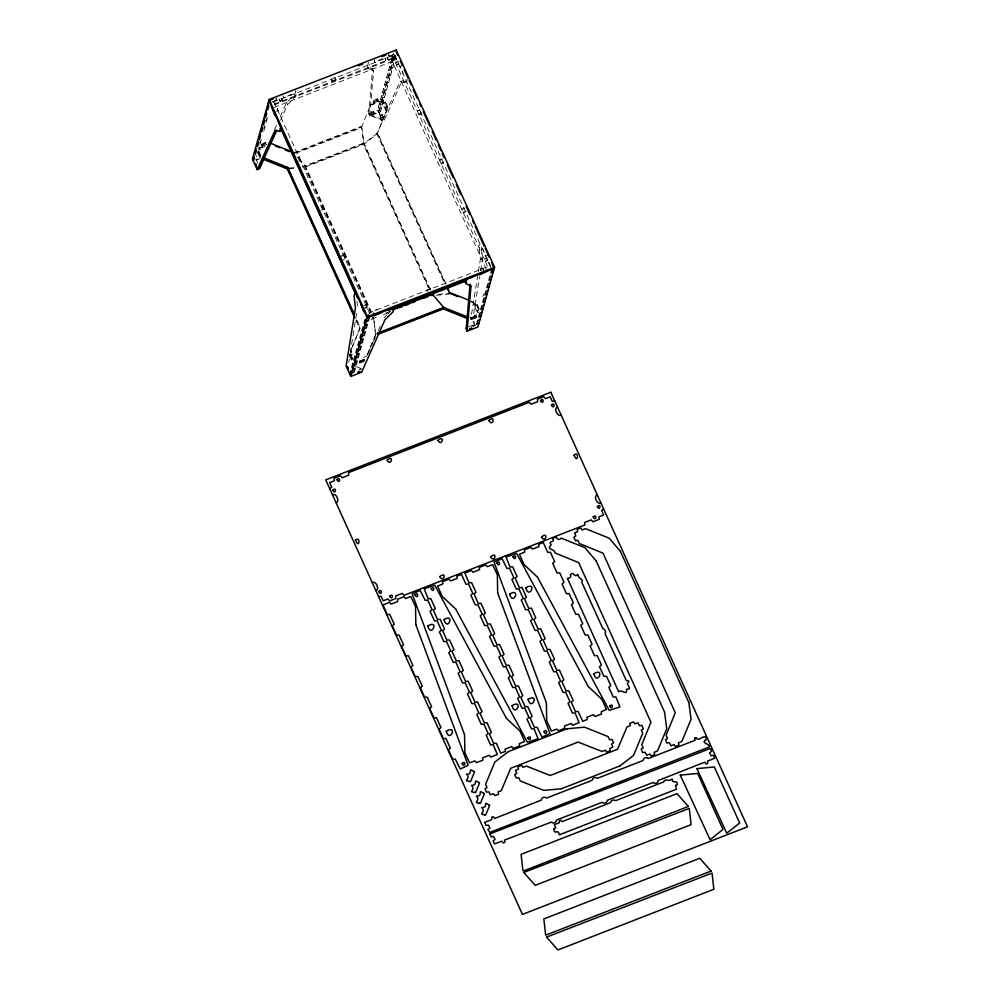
<?xml version="1.0" encoding="UTF-8"?>
<svg xmlns="http://www.w3.org/2000/svg" width="1000" height="1000" viewBox="0 0 1000 1000"><rect width="100%" height="100%" fill="white"/><g stroke="black" fill="none" stroke-linecap="round" stroke-linejoin="round"><path stroke-width="0.75" stroke-dasharray="5 3.75" d="M381.525 108.125L379.363 108.963L378.413 106.875L380.575 106.037L381.525 108.125L380.5 111.788L369.7 115.988L368.75 113.9L372.625 69.025L367.475 66.188L368.5 62.488M369.7 115.988L373.562 71.112L372.625 69.025M348.762 362.113L349.25 359.062M350.238 352.95L356.625 313.238M471.525 314.337L478.162 273.1M478.4 271.575L480.375 259.35L478.975 247.475L480.012 243.787M473.688 313.5L479.588 276.837M480.562 270.725L482.537 258.512L481.138 246.637L478.975 247.475M258.637 149.425L259.312 146.988M260 144.55L261.7 138.45M263.75 131.137L265.788 123.825M266.125 122.6L267.825 116.512M261.588 143.975L262.538 146.062L262.125 147.537L261.175 145.45L261.588 143.975L265.912 142.3L265.5 143.775L266.438 145.863L258.8 148.837M276.012 97.825L276.75 100.65L275.812 98.562M279.475 98.925L280.212 101.75L279.475 98.925L281.637 98.088L282.375 100.913L281.637 98.088M277.175 109.075L277.375 108.338L278.125 111.163M291.163 95.05L291.363 94.3L283.95 97.85L283.012 95.763M280.275 116.688L286.575 102.513L294.762 94.475L295.8 90.787L296.737 92.875L295.712 96.562L287.525 104.6L280.587 120.188M299.088 157.487L299.3 156.75L297.137 157.587M300.663 160.963L299.3 156.75M331.5 78.688L332.238 81.512L331.5 78.688L335.1 77.287L335.838 80.113L335.1 77.287M321.312 206.588L321.525 205.85L322.887 210.062M373.562 71.112L368.413 68.263L369.45 64.575M374.288 59.575L375.025 62.4L374.087 60.312M295.812 153.225L361.3 127.737L361.712 126.263L293.962 152.625M382.238 59.6L382.438 58.863L375.238 61.662M386.362 111.625L386.775 110.15L381.987 99.575L371.025 103.837L370.613 105.312L381.575 101.05L386.362 111.625L377.038 134.05L363.525 144.462L304.85 167.3L301.938 167.575M373.4 100.463L374.35 102.55L373.938 104.025L372.987 101.938L373.4 100.463L377.725 98.787L378.663 100.862L378.25 102.35L377.312 100.262L377.725 98.787M369.75 115.312L378.75 111.15L382.388 120.375L369.75 115.312L378.55 111.888L382.388 120.375M371.25 111.613L371.987 114.438L371.25 111.613L373.413 110.775L374.15 113.6L373.413 110.775M385.9 59.962L385.7 60.7L384.963 57.875L385.9 59.962L388.062 59.125L387.125 57.038M388.062 59.125L387.863 59.862L386.912 57.775M388.7 53.975L389.438 56.8L388.488 54.713M391.625 58.137L392.575 60.225L394.738 59.387L393.787 57.3L391.625 58.137L391.287 59.363L487.113 271.062M391.975 56.913L394.137 56.062L395.075 58.15L392.912 58.987L391.975 56.913L392.312 55.675L489.275 270.212M378.413 106.875L379.438 103.225L381.6 102.387L382.55 104.462L380.387 105.312L379.438 103.225M380.462 99.562L382.625 98.725L383.562 100.812L381.4 101.65L380.462 99.562L381.488 95.913L383.638 95.062L384.588 97.15L382.425 97.987L381.488 95.913M382.5 92.25L384.663 91.412L385.613 93.5L383.45 94.338L382.5 92.25L383.525 88.588L385.688 87.75L386.625 89.838L384.475 90.675L383.525 88.588M384.55 84.938L386.712 84.087L387.65 86.175L385.487 87.013L384.55 84.938L385.562 81.275L387.725 80.438L388.675 82.525L386.512 83.362L385.562 81.275M386.587 77.613L388.75 76.775L389.7 78.863L387.537 79.7L386.587 77.613L387.612 73.963L389.775 73.112L390.712 75.2L388.55 76.05L387.612 73.963M388.638 70.3L390.788 69.463L391.737 71.55L389.575 72.387L388.638 70.3L389.65 66.638L391.812 65.8L392.762 67.888L390.6 68.725L389.65 66.638M390.675 62.987L392.837 62.138L393.775 64.225L391.613 65.075L390.675 62.987L391.7 59.325L392.638 61.413L394.8 60.575L395.825 56.913L394.875 54.825L392.713 55.663L393.663 57.75L395.825 56.913M392.713 55.663L393.4 53.225M389.637 56.062L394.688 54.1L378.338 112.625L382.113 120.962L384.275 120.125L379.562 109.7L394.875 54.825M394.738 59.387L395.075 58.15M382.55 104.462L383.562 100.812M384.588 97.15L385.613 93.5M386.625 89.838L387.65 86.175M388.675 82.525L389.7 78.863M390.712 75.2L391.737 71.55M392.762 67.888L393.775 64.225M395.825 62.237L395.625 62.975L397.987 61.4L395.825 62.237L396.562 65.062L398.725 64.225L397.987 61.4M396.675 59.7L394.363 53.4M385.188 103.413L385.6 101.938L383.438 102.775L383.025 104.25L385.188 103.413L387.075 107.587L384.913 108.425L385.325 106.95L387.488 106.112L385.6 101.938M341.587 255.8L343.75 254.95L341.388 256.537M382.625 115.288L382.837 114.55L380.675 115.388L380.462 116.125L382.625 115.288L383.575 117.375L381.413 118.212L383.775 116.638L382.837 114.55M383.575 117.375L383.775 116.638M387.075 107.587L387.488 106.112M402.975 73.612L403.175 72.875M382.113 120.962L399.95 81.688L404.387 82.688L405.412 79M404.387 82.688L406.55 81.85L407.575 78.15M417.738 110.65L417.537 111.388L419.9 109.812L417.738 110.65L419.113 114.862L421.275 114.025M366.087 305.5L366.3 304.762L364.137 305.6M351.863 352.025L350.9 349.888L350.487 351.362L360.012 328.212L356.163 319.713M366.3 304.762L367.038 307.575L364.875 308.425M369.05 314.025L369.4 312.8L487.837 266.7L487.5 267.925M374.8 310.688L377.163 309.113L376.962 309.85M358.8 370.225L361.25 368.612L361.037 369.35L356.825 367.663M371.062 319.688L373.525 317.8L370.863 320.425M375.55 335.262L373.725 317.062M439.975 159.75L439.762 160.487L442.125 158.912L439.975 159.75L441.337 163.975L443.7 162.387L442.125 158.912M426.812 290.45L430.625 288.312L431.362 291.137M462.2 208.863L461.987 209.6L464.363 208.012L462.2 208.863L463.562 213.075L465.938 211.5L464.363 208.012M482.45 249.175L482.65 248.438L485.6 256.125L487.75 255.287M480.275 269.637L482.65 268.062L483.587 270.15M484.738 258.663L484.538 259.4L486.9 257.825L484.738 258.663L485.475 261.488L487.638 260.65L486.9 257.825M482.65 268.062L483.387 270.887M470.863 300.988L473.663 302.113L473.25 303.587L478.038 314.163L475.825 315.025M488.738 263.075L488.95 262.337L490.838 266.512M476.863 305.95L477.275 304.475L475.112 305.312L474.7 306.788L476.863 305.95L478.75 310.125L476.587 310.963L477 309.488L479.162 308.65L477.275 304.475M482.975 296.475L483.663 294.037M361.3 127.737L371.025 103.837M302.15 166.825L305.062 166.55L363.738 143.725L377.25 133.312L386.775 110.15M351.275 349.225L360.225 327.475L356.375 318.975M367.225 354.8L375.962 333.787M367.013 355.538L375.75 334.525L373.525 317.8M274.613 129.438L276.5 125.188M368.25 353.137L372.65 343.225M373.288 341.8L377.688 331.887M378.325 330.462L380.213 326.213M384.275 120.125L402.113 80.85L406.55 81.85M383.988 317.712L387.062 314.7M388.088 313.688L390.125 311.688M271.913 101.875L276.962 99.913M272.975 102.125L394.475 54.837L490.95 267.95M280.425 101.013L282.587 100.175M332.438 80.775L336.05 79.375M274.288 104.9L393.862 58.487L394.8 60.575M273.788 107.55L392.225 61.45L393.263 57.763L274.812 103.863L274.475 105.087L273.525 103L273.875 101.775L370.337 314.887M276.163 111.263L278.325 110.425M396.775 64.325L398.938 63.487M401.987 65.812L399.825 66.65L400.037 65.912L402.55 71.475M264.65 121L266.812 120.162L265.863 118.075M262.6 128.325L264.762 127.475L263.825 125.4M399.95 81.688L402.113 80.85M258.525 142.95L260.675 142.113L259.738 140.025M265.7 143.038L261.388 144.713L262.325 146.8L259.012 148.1L259.975 150.225M261.175 145.45L265.5 143.775M372.987 101.938L377.312 100.262M266.85 144.388L259.212 147.35L260.188 149.488M370.825 104.575L374.137 103.287L373.2 101.2L377.512 99.525L378.462 101.613L381.775 100.312L383.225 103.513L385.387 102.675L387.275 106.85L385.112 107.688L386.562 110.887M371.05 112.35L373.212 111.512M368.75 113.9L379.562 109.7M255.775 159.662L257.975 158.812M256.112 160.188L260.163 158.613M293.75 153.363L361.5 127L363.738 143.725L429.637 289.312M298.712 161.062L300.863 160.225M419.312 114.125L421.475 113.287L419.9 109.812M320.938 210.162L323.1 209.325M441.538 163.225L443.7 162.387M463.775 212.338L465.938 211.5M342.962 260.012L345.325 258.438L343.75 254.95M480.375 259.35L482.537 258.512M365.075 307.688L367.238 306.837M485.688 260.75L487.85 259.9M386.4 312.787L390.7 311.112M376.175 317.425L373.312 318.538L304.85 167.3L305.262 165.812L363.938 142.988L361.712 126.263M383.338 314.637L390.487 311.85M363.325 357.488L366.637 356.2M468.663 326.812L475.225 324.263L473.938 321.425M471.725 326.275L475.012 325L473.1 320.75M472.925 326.475L475.625 325.425M289.037 168.062L294.862 167.512M288.837 168.8L296.112 168.125M438.025 294.413L449.675 293.312M436.362 295.287L449.462 294.05M369.963 114.575L382.6 119.637M470.662 301.725L473.462 302.85L474.913 306.05L477.075 305.212L478.963 309.387L476.8 310.225L477.762 312.362M355.637 366.362L361.25 368.612M298.675 158.125L305.262 165.812L371.175 311.413M298.463 158.863L305.062 166.55L370.962 312.15M480.487 268.9L481.425 270.988M367.475 66.188L368.413 68.263M473.663 302.113L478.45 312.688M472.925 321.562L474.812 325.737M446.037 284.075L377.45 132.575L377.038 134.05L444.975 284.137M377.25 133.312L445.188 283.4M430.487 289.988L363.938 142.988L363.525 144.462L429.438 290.05M427.025 289.713L427.962 291.8M294.762 94.475L295.712 96.562M286.575 102.513L287.525 104.6M355.962 320.45L359.812 328.95M350.688 350.625L351.662 352.762M255.65 154.662L256.6 156.75M255.987 158.925L257.913 163.175M356.912 301.188L357.6 307.125"/><path stroke-width="1.5" d="M467.113 331.188L470.975 286.312L470.037 284.225L466.163 329.1L467.113 331.188L477.912 326.975L494.588 267.288L396.225 50L269.137 99.462L252.463 159.162L257.188 169.587L259.35 168.75L276.55 130.875M474.45 792.3C467.4 791.762 476.15 790.362 471.525 785.263C478.988 785.575 472.05 777.913 478.55 782.463M479.288 803.075C471.938 802.4 481.163 801.2 476.35 796.038C484 796.513 476.662 788.5 483.4 793.188M253.412 161.25L254.438 157.587L253.487 155.5M271.962 107.587L274.9 115.275L275.1 114.537M259.825 167.413L259.625 168.15L263.475 158.887M278.25 121.487L357.512 297.787L357.725 297.05M257.188 169.587L275.025 130.312L279.45 131.312L280.487 127.613M287.375 168.938L287.787 167.463L264 157.925L263.587 159.412L287.375 168.938L354.675 317.625M395.9 51.175L396.225 50M355.075 292.4L354.05 296.1L355.438 307.975L346.1 366.012L350.825 376.438L361.625 372.238L384.938 319.8L393.125 311.762L394.15 308.062M360.875 304L363.812 311.7L364.025 310.963M349.775 355.412L350.188 353.938L352.075 358.1L351.662 359.588L349.775 355.412L351.938 354.575M349.888 374.35L350.9 370.7L351.85 372.788L354.012 371.938L355.025 368.288L352.863 369.125L351.925 367.038L352.95 363.375L353.888 365.462L356.05 364.625L357.075 360.962L354.913 361.812L353.963 359.725L354.988 356.062L355.938 358.15L358.088 357.312L359.113 353.65L356.95 354.487L356.012 352.4L357.025 348.75L357.975 350.838L360.138 349.988L361.163 346.337L359 347.175L358.05 345.087L359.075 341.438L360.012 343.512L362.175 342.675L363.2 339.012L361.037 339.862L360.1 337.775L361.112 334.113L362.062 336.2L364.225 335.363L365.238 331.7L363.088 332.537L362.137 330.462L363.162 326.8L364.1 328.888L366.262 328.05L367.287 324.387L365.125 325.225L364.175 323.137L365.2 319.488L366.15 321.575L368.312 320.725L369.325 317.075L368.387 314.988M350.825 376.438L367.488 316.737L269.137 99.462M381.575 312.3L374.162 315.85L373.425 313.025M388.775 309.5L388.575 310.238L472.65 276.863M377.812 334.375L443.3 308.888L467.088 318.425L467.5 316.95L443.713 307.413L432.4 294.225L431.987 295.7L430.712 292.875M443.3 308.888L443.713 307.413L378.837 332.663M449.675 293.312L447.312 286.913M465.575 278.913L464.888 281.375L465.825 283.463L470.975 286.312M465.825 283.463L466.863 279.775M479.85 274.062L479.65 274.8L487.05 271.25M466.225 328.413L466.425 327.675M471.35 319.225L471.763 317.75L476.075 316.062L475.662 317.538L471.35 319.225L470.4 317.137M492.1 269.288L491.075 272.95L493.237 272.113L492.287 270.025M469.412 781.338C462.15 780.6 471.375 779.188 466.562 774.163C473.963 774.525 467.038 766.812 473.537 771.4M484.55 814.775C477.225 813.863 486.6 812.65 481.737 807.562C489.188 807.938 482.075 800.25 488.675 804.85M272.4 138.613L276.188 130.113M508.288 751.663L494.875 762.013L485.613 784.237L487 787.5L485 788.863L486.463 792.138L488.95 791.875L490.387 794.812L493.512 793.7L495.1 795.612L498.562 794.188L498.1 791.838L501.275 790.662L510.7 768.3L578.112 742.062L601.938 751.438L605.438 750.212L606.587 752.125L610.3 750.75L609.8 748.438L612.85 747.15L611.587 744.137L613.562 742.725L612.05 739.412L609.587 739.788L608.112 736.6L584.562 727.163L567.112 728.775M620.05 765.875L633.55 755.387L642.763 733.15L641.325 730.163L643.337 728.8L641.875 725.4L639.375 725.675L637.987 722.763L634.875 723.85L633.438 721.9L629.725 723.4L630.388 725.5L626.987 726.975L617.575 749.275L550.225 775.487L526.413 766.112L522.95 767.35L521.75 765.425L518.025 766.787L518.488 769.15L515.487 770.387L516.737 773.4L514.738 774.712L516.2 777.987L518.737 777.75L520.275 780.962L543.8 790.387L561.225 788.775M273.137 98.938L268.812 100.625L367.163 317.913L494.263 268.45L491.688 262.775M358.387 65.775L362.725 64.075M381.488 56.775L385.812 55.1M279.45 131.312L281.613 130.463M367.488 316.737L494.588 267.288M393.862 309.012L466.087 280.912M392.337 309.825L432.4 294.225M399.288 307.775L402.15 306.663M405.012 305.55L409.3 303.875M412.163 302.762L415.025 301.65M423.612 298.3L427.9 296.637M492.212 275.763L490.05 276.613L489.038 280.262L491.188 279.425M490.175 283.087L488.013 283.925L486.987 287.587L489.15 286.737M488.125 290.4L485.962 291.238L484.95 294.9L487.113 294.062M377.2 333.963L443.5 308.15L467.287 317.688M486.087 297.712L483.925 298.562L482.9 302.213L485.062 301.375M484.038 305.038L481.887 305.875L480.863 309.525L483.025 308.688M482 312.35L479.837 313.188L478.812 316.85L480.975 316M359.738 362L364.062 360.312M471.55 318.488L475.875 316.8M479.963 319.662L477.8 320.5L476.775 324.162L478.938 323.325M508.425 751.587L566.95 728.812M561.388 788.737L619.9 765.962M473.688 771.35L474.5 772.013L470.525 781.562L469.513 781.562M478.7 782.4L479.5 783.112L475.575 792.55L474.487 792.55M483.55 793.138L484.35 793.838L480.412 803.312L479.375 803.35M488.825 804.788L489.637 805.45L485.688 814.975L484.65 815M270.175 143.088L292.562 152.062M275.562 146.075L279.762 147.762M285.363 150L289.55 151.688M263.8 158.663L287.587 168.2L354.25 315.462M449.875 292.575L469.462 300.425M451.075 293.875L458.062 296.675M537.525 577.2L523.987 564.487L519.45 554.275L524.712 552.075L524.412 549.812L530.837 547.337L532.5 549.1L539.025 546.538L538.65 544.338L543.3 542.575L547.75 552.362L550.413 552.25L554.65 561.638L552.7 563.337L557.1 573.025L559.763 572.913L564 582.3L562.05 584L566.45 593.688L569.125 593.575L573.362 602.962L571.413 604.675L575.812 614.35L578.475 614.25L582.712 623.638L580.763 625.337L585.163 635.025L587.825 634.913L592.062 644.3L590.112 646L594.513 655.688L597.175 655.575L601.425 664.963L599.475 666.663L603.862 676.35L606.538 676.237L610.775 685.625L608.825 687.325L613.225 697.013L615.887 696.9L619.888 706.875L609.275 710.438L537.638 577.35M588.375 686.65L601.9 699.338L606.462 709.463L601.275 711.7L601.487 714.038L595.062 716.513L593.4 714.75L586.875 717.312L587.263 719.513L582.7 721.287L578.162 711.488L575.487 711.6L571.25 702.212L573.2 700.512L568.8 690.825L566.138 690.938L561.9 681.55L563.85 679.85L559.45 670.163L556.788 670.275L552.525 660.775L554.538 659.3L550.013 649.412L547.425 649.613L543.188 640.225L545.175 638.638L540.662 628.737L538.075 628.95L533.837 619.562L535.788 617.85L531.388 608.175L528.725 608.275L524.487 598.888L526.438 597.188L522.038 587.5L519.425 587.712L515.112 578.125L517.075 576.525L512.675 566.838L510.062 567.05L506.025 556.975L516.638 553.413L588.263 686.5M455.7 609.038L442.15 596.312L437.625 586.112L442.9 583.913L442.587 581.663L449.025 579.175L450.675 580.938L457.212 578.387L456.825 576.175L461.488 574.425L465.925 584.212L468.587 584.1L472.825 593.488L470.875 595.188L475.275 604.875L477.95 604.763L482.188 614.15L480.238 615.85L484.637 625.538L487.3 625.425L491.538 634.812L489.588 636.512L493.988 646.2L496.65 646.087L500.887 655.475L498.938 657.175L503.338 666.862L506.012 666.75L510.25 676.137L508.3 677.837L512.7 687.525L515.363 687.412L519.6 696.8L517.65 698.5L522.05 708.188L524.712 708.075L528.95 717.463L527 719.163L531.4 728.85L534.062 728.737L538.062 738.713L527.5 742.362L455.825 609.188M506.562 718.487L520.087 731.175L524.637 741.425L519.362 743.625L519.675 745.875L513.125 748.363L511.587 746.6L505.05 749.15L505.438 751.35L500.775 753.112L496.337 743.325L493.675 743.438L489.438 734.05L491.388 732.35L486.987 722.663L484.363 722.862L480.075 713.388L482.025 711.688L477.55 701.912L475.012 702.2L470.725 692.725L472.713 691.137L468.2 681.25L465.613 681.45L461.375 672.062L463.325 670.362L458.925 660.675L456.25 660.788L452.013 651.4L453.963 649.7L449.562 640.013L446.9 640.125L442.65 630.625L444.613 629.038L440.213 619.35L437.55 619.462L433.312 610.075L435.3 608.488L430.775 598.6L428.2 598.8L424.2 588.825L434.812 585.25L506.438 718.337M620.337 551.225L609.1 538.138L585.525 528.663L582.087 529.888L580.662 527.95L577.263 529.25L577.575 531.675L574.575 532.925L575.825 535.938L573.825 537.238L575.5 540.775L577.688 540.2L579.312 543.475L603.013 553.162L675.275 712.788L666.087 735.288L667.513 738.3L665.5 739.663L666.975 743.062L669.463 742.788L670.9 745.725L674.025 744.625L675.462 746.562L678.863 745.263L678.538 742.837L681.862 741.462L691.062 719.287L688.863 702.613M596.013 560.7L584.712 547.562L561.2 538.125C556.237 542.825 558.162 533.875 552.712 538.862C555.887 542.575 547.263 540.712 551.175 544.775C545.75 550.588 554.25 547.9 555.025 552.962L578.688 562.625L650.938 722.25L641.75 744.775L643.188 747.775L641.175 749.075L642.638 752.525L645.138 752.262L646.575 755.2L649.7 754.087L651.287 756L654.663 754.65L654.2 752.3L657.525 750.938L666.737 728.763L664.538 712.087M554.85 401.138L552.263 401.337L550.212 396.838L545.363 398.6L543.763 396.662L537.45 399.137L537.675 401.662L531.075 404.212L529.362 402.275L348.512 472.65L348.75 475.163L342.175 477.75L340.387 475.838L334.113 478.25L334.387 480.725L329.7 482.6L331.712 487.175L329.75 488.738M561.138 415.05C558.237 417.625 552.812 408.312 557.537 407.1M332.475 494.75C336.25 492.238 340.213 502.3 336.037 502.65M600.938 502.962C598.138 505.538 592.562 496.2 597.35 495.062M372.212 582.562C376.6 580.337 379.725 590.6 375.838 590.562M378.512 596.475L381.1 596.275L383.2 600.8L387.938 599.012L389.637 600.938L395.9 598.475L395.675 595.95L402.275 593.4L404.05 595.325L584.837 524.963L584.6 522.45L591.188 519.862L592.975 521.775L599.25 519.362L598.962 516.888L603.663 515.013L601.65 510.387L603.638 508.963M396.538 52.587L397.825 55.425M400.3 60.9L402.2 65.075M404.263 69.625L408.113 78.15M409.188 80.525L411.112 84.775M413.263 89.513L417.113 98.038M419.688 103.713L420.975 106.55M423.288 111.675L427.137 120.162M427.4 120.763L429.975 126.438M432.262 131.488L436.1 139.987M438.325 144.9L440.9 150.575M442.188 153.425L444.113 157.675M447.325 164.775L450.85 172.55M451.188 173.3L453.113 177.562M456.325 184.662L460.825 194.6M466.225 206.537L469.825 214.488M472.638 220.688L473.925 223.525M475.2 226.35L480.112 237.213M480.325 237.688L484.175 246.175M485.262 248.575L489.113 257.087M620.425 551.362L688.825 702.463M596.1 560.837L664.488 711.938M474.725 315.45L475.662 317.538M447.75 289.062L449.038 291.9M280.963 129.037L355.575 293.837M267.787 104.288L268.738 106.375L267.712 110.025L266.762 107.95M265.75 111.6L266.688 113.688L265.675 117.35L264.725 115.262M287.787 167.463L354.45 314.725M263.7 118.925L264.65 121L263.625 124.663L262.688 122.575M261.663 126.237L262.6 128.325L261.588 131.975L260.637 129.887M259.613 133.55L260.562 135.638L259.538 139.3L258.6 137.213M257.575 140.863L258.525 142.95L257.5 146.613L256.55 144.525M258.3 152.137L260.188 156.312M349.975 354.675L351.875 358.85M255.538 148.188L256.475 150.275L255.45 153.925L254.513 151.838M546.35 702.812L494.075 562.188L501.987 558.538L506.938 568.45L509.613 568.337L513.85 577.725L511.9 579.425L516.3 589.113L518.962 589L523.2 598.387L521.25 600.087L525.65 609.775L528.312 609.663L532.55 619.05L530.6 620.75L535 630.438L537.675 630.325L541.912 639.712L539.963 641.413L544.35 651.1L547.025 650.987L551.263 660.375L549.312 662.075L553.713 671.762L556.375 671.65L560.612 681.038L558.663 682.75L563.062 692.425L565.725 692.325L569.975 701.7L568.025 703.413L572.413 713.1L575.037 712.887L579.163 722.625L572.675 725.238L571.163 723.462L564.487 726.012L564.6 728.388L558.375 730.812L556.75 729.075L551.475 731.075L546.675 720.825L546.388 702.987M497.688 592.9L549.963 733.525L542.038 737.175L537.087 727.262L534.425 727.375L530.188 717.987L532.137 716.287L527.737 706.6L525.075 706.712L520.837 697.325L522.788 695.625L518.387 685.938L515.775 686.137L511.475 676.663L513.462 675.075L508.95 665.188L506.362 665.387L502.125 656L504.075 654.3L499.675 644.613L497.013 644.725L492.775 635.337L494.725 633.638L490.325 623.95L487.663 624.062L483.425 614.675L485.375 612.962L480.975 603.288L478.35 603.488L474.05 593.9L476.012 592.3L471.613 582.612L469 582.825L464.875 573.088L471.35 570.475L473 572.238L479.538 569.7L479.35 567.388L485.662 564.888L487.287 566.638L492.663 564.688L497.362 574.888L497.65 592.712M464.525 734.65L412.25 594.025L420.175 590.375L425.125 600.288L427.788 600.175L432.025 609.562L430.075 611.275L434.475 620.95L437.137 620.837L441.375 630.225L439.425 631.938L443.825 641.612L446.5 641.513L450.737 650.9L448.787 652.6L453.188 662.288L455.85 662.175L460.087 671.562L458.137 673.263L462.537 682.95L465.2 682.837L469.438 692.225L467.488 693.925L471.887 703.612L474.562 703.5L478.8 712.887L476.85 714.587L481.25 724.275L483.913 724.163L488.15 733.55L486.2 735.25L490.6 744.938L493.212 744.737L497.337 754.475L490.962 757.05L489.212 755.312L482.675 757.85L482.863 760.163L476.562 762.663L474.812 760.925L469.55 762.862L464.862 752.7L464.562 734.837M415.863 624.738L468.137 765.362L460.225 769.013L455.275 759.1L452.612 759.212L448.363 749.825L450.312 748.125L445.925 738.438L443.3 738.65L439 729.062L441 727.575L436.488 717.688L433.9 717.887L429.663 708.5L431.613 706.8L427.212 697.113L424.55 697.225L420.312 687.837L422.262 686.137L417.863 676.45L415.188 676.562L410.95 667.175L412.9 665.475L408.5 655.788L405.838 655.9L401.587 646.4L403.55 644.812L399.075 635.037L396.488 635.237L392.25 625.85L394.237 624.263L389.712 614.375L387.125 614.575L383.05 604.925L389.538 602.312L391.175 604.075L397.725 601.55L397.537 599.237L403.837 596.737L405.462 598.488L410.85 596.538L415.538 606.725L415.825 624.562M523.85 872.513L535.2 885.35L691.112 824.663L689.287 808.388L523.862 872.425M546.587 937.125L557.925 949.963L713.838 889.275L712.05 873.05L546.587 937.125M688.363 806.438L523.688 870.9L522.888 870.525L521.1 854.325L677.013 793.65L688.363 806.438M711.1 871.05L545.638 935.175L543.837 918.938L699.75 858.263L711.1 871.087M680.275 775.138L710.1 839.7L722.987 829.425L697.663 773.438L680.275 775.113M696.938 768.662L726.762 833.225L739.65 822.987L714.325 766.963L696.938 768.625M332.812 490.138C335.538 495.712 336.987 486 332.825 490.087M337 479.725C339.75 485.3 341.087 475.65 337.013 479.613M355.462 540.175C359.263 550.037 360.825 535.462 355.475 540.125M378.75 591.613C381.112 597.212 383.338 587.675 378.762 591.512M387.15 460.2C391.037 467.3 394.375 453.913 387.163 460.1M389.7 596.138C392.013 601.763 394.3 592.238 389.712 596.038M415.062 594.963C417.825 600.538 419.212 590.788 415.062 594.963M438.013 440.412C441.875 447.562 445.288 434.125 438.013 440.412M431.213 588.675C433.738 594.3 435.6 584.6 431.213 588.675M439.85 576.625C442.987 583.575 447.812 570.625 439.862 576.525M462.15 763.5C464.688 769.062 466.538 759.488 462.175 763.388M488.888 420.613C492.837 427.738 496 414.175 488.9 420.55M490.712 556.825C494.75 564.012 497.825 550.425 490.712 556.825M496.875 563.112C499.725 568.725 501 558.938 496.887 563.062M513.038 556.825C515.675 562.388 517.263 552.85 513.038 556.825M540.475 400.538C542.95 406.125 545.037 396.512 540.5 400.425M527.863 737.925C530.487 743.5 532.075 733.9 527.863 737.925M541.587 537.025C545.612 544.125 548.688 530.65 541.6 536.975M551.425 405.062C553.925 410.637 555.925 401.087 551.45 404.963M543.975 731.663C546.587 737.275 548.337 727.6 543.975 731.663M574.075 455.1C577.95 465.05 579.275 450.175 574.075 455.1M593.175 516.95C595.8 522.5 597.4 512.987 593.2 516.85M597.362 506.538C599.888 512.163 601.725 502.463 597.362 506.538M609.688 706.087C612.337 711.65 613.925 702.025 609.688 706.025M484.738 822.412L486.1 825.425L488.6 825.163L489.875 828.225L487.887 829.587L489.8 832.438L709.137 747.075C711.413 743.9 699.287 743.088 706.338 739.712C706.038 731.55 697.763 743.35 696.312 737.65C692.613 737.212 696.65 740.425 694.45 740.525L648.2 758.525C646.225 756.462 643.363 758.188 643.037 760.525L597.325 778.325C595.288 776.625 592.312 777.775 592.175 780.325L546.45 798.125C544.562 796.175 541.188 797.625 541.3 800.125L494.725 818.438L493.312 816.737L491.775 817.15L491.887 819.525L484.738 822.412M489.963 833.975L491.238 836.9L493.6 836.462L495.075 839.45L493.113 840.925L494.475 843.938L501.712 841.225L503.363 842.987L504.85 842.237L504.538 840.113L551.25 822.113C553.188 823.913 556.475 822.75 556.4 820.113L602.125 802.312C604.025 804.075 607.362 802.987 607.275 800.312L653 782.513C654.837 784.312 658.388 783.2 658.15 780.512L704.725 762.2L706.137 763.9L707.763 763.438L707.55 761.112L714.712 758.225L713.45 755.288L711.075 755.738L709.613 752.75L711.562 751.275L710.375 748.425L490 833.863M567.513 578.525L618.675 691.787C621.975 688.688 627.175 696.838 626.55 689.163C633.875 689.837 624.325 682.962 628.538 682.412C629.788 679.362 626.213 681.587 626.075 680.05L605.05 633.6C606.45 631.875 604.975 629.038 602.8 628.612L581.763 582.163C584.175 578.612 578.425 579.75 577.8 574.288C573.663 578.875 574.487 570.425 570.337 574.738C571.562 577.137 570.275 577.762 567.513 578.525M553.688 829.112C554.612 835.837 558.062 827.925 559.338 834.812L676.338 789.275C677.4 787.812 673.312 784.862 677.113 784.85C678.025 778.625 672 784.912 672.35 779.062C668.125 782.3 664.613 777.8 663.825 781.888L615.7 800.612C613.862 799.25 610.675 800.462 610.538 802.613L562.1 821.65L560.837 820.3L559.312 820.713L559.263 822.738L554.3 824.688L555.675 827.975L553.713 829M427.837 625.925C431.05 638.45 439.775 619.038 427.837 625.925M443.988 619.637C447.8 632.325 455.112 612.475 443.988 619.637M446.287 731.188C449.6 743.737 458.137 724.3 446.287 731.188M509.663 594.075C513.15 606.688 521.175 587.038 509.663 594.075M512 705.612C515.15 718.112 524.025 698.737 512 705.612M525.812 587.788C529.012 600.312 537.75 580.913 525.812 587.788M528.1 699.35C531.55 711.963 539.825 692.312 528.1 699.35M593.825 673.775C597.35 686.363 605.325 666.75 593.825 673.775M258.5 151.4L258.087 152.875L259.975 157.05L260.387 155.575L258.5 151.4M255.75 164.013L256.488 166.838L255.75 164.013M347.425 366.55L348.162 369.375L347.425 366.55M359.95 361.262L359.538 362.738L363.85 361.05L364.263 359.575L359.95 361.262M357.8 372.413L357.587 373.15L359.95 371.575L357.8 372.413M469.613 328.9L469.4 329.637L471.775 328.05L469.613 328.9M550.812 392.25L325.725 479.85L522.438 914.412L747.537 826.812L550.812 392.25"/></g></svg>
